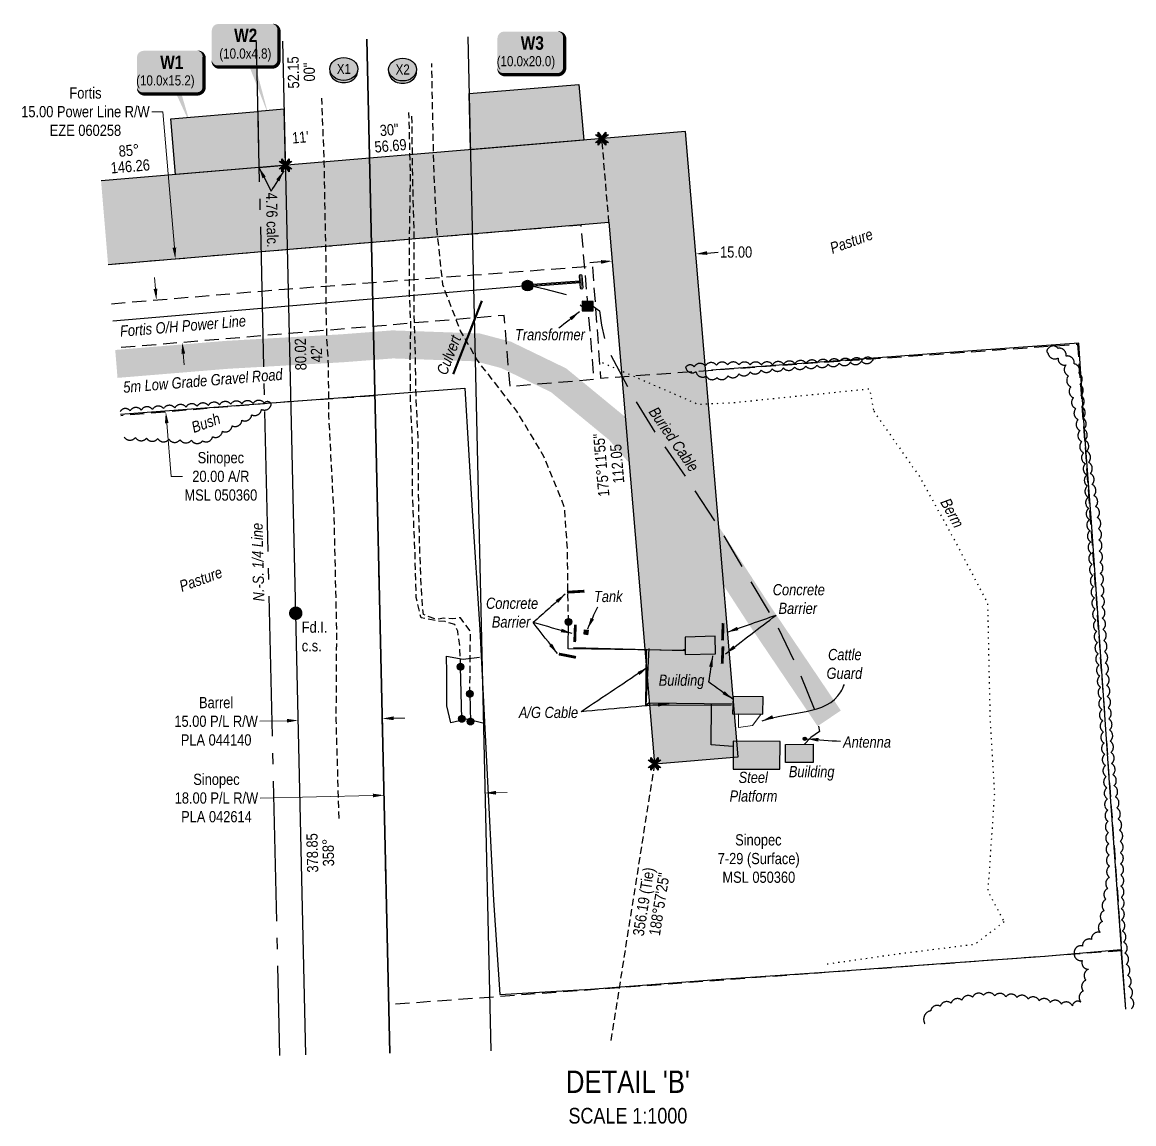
# Model space of a CAD drawing. Extents: x 613870 to 617840, y 5891672 to 5894562.
# Drawn here: x 616848 to 617840, y 5891762 to 5892745 of the extents above; entities that cross this region are included whole.
import ezdxf
from ezdxf.enums import TextEntityAlignment as Align

# ---------------------------------------------------------------- set-up
doc = ezdxf.new("R2010")
doc.units = 0
doc.header["$LTSCALE"] = 5
doc.header["$PDSIZE"] = 0.5
for name, pattern in [('0', [1, 1, 0]), ('DASHED2', [9.525, 6.35, -3.175]), ('foc-ACCESSROAD', [3.75, 2.5, -1.25]), ('foc-FLOWLINE', [3.75, 2.5, -1.25]), ('foc-QUARTERLINE', [33, 25, -3, 2, -3]), ('foc-TIELINE', [1.875, 1.25, -0.625]), ('foc-TOPO', [1, 0.2, -0.8]), ('foc-TRAV', [1.875, 1.25, -0.625]), ('POWERLINE5', [7.8, 2.4, -0.6, 0.6, -0.6, 0.6, -0.6, 2.4]), ('UG_PIPE', [1.875, 1.25, -0.625])]:
    doc.linetypes.add(name, pattern=pattern)
doc.layers.get('Defpoints').update_dxf_attribs({"color": 9})
for name, color, linetype in [('AS-CABLE', 224, 'foc-CABLE'), ('AS-FENCE', 48, 'foc-FENCE'), ('AS-PIPE-UG', 44, 'UG_PIPE'), ('AS-POWER', 104, 'foc-POWER'), ('AS-POWER-ATCO-BURIED', 72, 'DASHED2'), ('AS-POWER-EXISTING', 72, 'POWERLINE5'), ('AS-ROADS', 254, 'Continuous'), ('AS-SYMBOL', 7, 'Continuous'), ('DETAIL-T', 7, 'Continuous'), ('F-EZE', 190, 'foc-FLOWLINE'), ('F-RW', 190, 'Continuous'), ('F-WS', 190, 'foc-ACCESSROAD'), ('L-BD', 7, 'Continuous'), ('L-BD1', 253, 'Continuous'), ('L-MON', 1, 'Continuous'), ('L-MON-T', 1, 'Continuous'), ('L-QSEC', 8, 'foc-QUARTERLINE'), ('L-TIE', 7, 'foc-TIELINE'), ('P-CROSSINGS', 250, 'Continuous'), ('P-PROPOSED', 10, 'Continuous'), ('P-PROPOSED-H', 21, 'Continuous'), ('P-TEMP-BLOCKS', 250, 'Continuous'), ('P-TEMP-H', 41, 'Continuous'), ('P-TEMP_WORKSPACE', 46, 'Continuous'), ('P-TRAV', 4, 'foc-TRAV'), ('P-TXT', 4, 'Continuous'), ('T-BUSH', 110, '0'), ('T-BUSH-T', 110, 'Continuous'), ('T-LOW-AREA', 48, 'foc-TOPO')]:
    doc.layers.add(name, color=color, linetype=linetype)
for name, color, linetype, lineweight in [('AS-GENERAL', 48, 'Continuous', 18), ('F-AR-T', 190, 'Continuous', 9), ('F-EZE-T', 190, 'Continuous', 9), ('F-RW-T', 190, 'Continuous', 9), ('F-WS-T', 190, 'Continuous', 9), ('T-TEXT', 48, 'Continuous', 18)]:
    doc.layers.add(name, color=color, linetype=linetype, lineweight=lineweight)
for name, color, linetype, true_color in [('AS-PIPE-AG', 7, 'Continuous', 0x7d00fa), ('AS-STRUCTURE-H', 7, 'Continuous', 0xa8a8a8), ('AS-STRUCTURE-T', 7, 'Continuous', 0x454545)]:
    doc.layers.add(name, color=color, linetype=linetype, true_color=true_color)
doc.layers.add('AS-STRUCTURE', color=7, linetype='Continuous', lineweight=30, true_color=0x595959)
doc.styles.add('100L', font='ARIALN.TTF', dxfattribs={"height": 11})
doc.styles.add('80', font='ARIALN.TTF', dxfattribs={"height": 10})
doc.styles.add('80CG', font='ARIALN.TTF', dxfattribs={"height": 10})
doc.styles.add('80L', font='ARIALN.TTF', dxfattribs={"height": 10})
doc.styles.add('BOLD', font='ARIALNB.TTF')
doc.styles.add('Crossing', font='ARIALN.TTF', dxfattribs={"height": 10})
doc.styles.add('foc-LtypeFont', font='ARIALN.TTF', dxfattribs={"height": 7.35})
doc.linetypes.add('foc-CABLE', pattern='A,2,-1,["C",foc-LtypeFont,S=0.2,R=0,X=-0.625,Y=-0.75],-1.24,8', length=12.24)
doc.linetypes.add('foc-FENCE', pattern='A,10,-1,["X",foc-LtypeFont,S=0.2,R=0,X=-0.625,Y=-0.75],-1.24', length=12.24)
doc.linetypes.add('foc-POWER', pattern='A,6,-1,["P",foc-LtypeFont,S=0.2,R=0,X=-0.625,Y=-0.75],-1.24,4', length=12.24)
doc.dimstyles.new('Compass 5 000', dxfattribs={"dimscale": 5, "dimtxt": 9, "dimasz": 2, "dimexe": 0.2, "dimexo": 0.0625, "dimgap": 0.5, "dimtad": 0, "dimtih": 1, "dimtoh": 1, "dimzin": 0, "dimdsep": 46, "dimtxsty": '80CG', "dimcen": 0.1, "dimse1": 1, "dimse2": 1, "dimclrd": 256, "dimclrt": 256, "dimaunit": 1, "dimadec": 4, "dimazin": 0, "dimtfac": 0.06, "dimtofl": 0, "dimtmove": 0, "dimatfit": 1, "dimfxl": 0.2, "dimtolj": 1, "dimtzin": 0, "dimlwd": -1, "dimarcsym": 0})

# ---------------------------------------------------------------- blocks, each defined once
blk = doc.blocks.new('POWERPOLE')
h = blk.add_hatch(color=255)
edge = h.paths.add_edge_path()
edge.add_arc((0, 0), 0.96, 0, 360)
at = {"linetype": 'Continuous'}
for p, q in [((0.68, -0.68), (-0.68, 0.68)), ((-0.68, -0.68), (0.68, 0.68))]:
    blk.add_line(p, q, dxfattribs=at)
blk.add_circle((0, 0), 0.96, dxfattribs=at)
blk = doc.blocks.new('*U498')
h = blk.add_hatch(color=255)
h.dxf.hatch_style = 1
edge = h.paths.add_edge_path()
edge.add_arc((-9.57, -0.69), 0.2, 94.1124, 274.1124, ccw=False)
edge.add_line((-9.59, -0.49), (-0.21, 0.19))
edge.add_line((-0.21, 0.19), (-0.19, -0.21))
edge.add_line((-0.19, -0.21), (-9.56, -0.89))
h = blk.add_hatch(color=255)
h.dxf.hatch_style = 1
edge = h.paths.add_edge_path()
edge.add_arc((0.08, -1.1), 0.2, -175.8876, 4.1124, ccw=False)
edge.add_line((-0.12, -1.11), (-0.21, 0.19))
edge.add_line((-0.21, 0.19), (-0.28, 1.08))
edge.add_arc((-0.08, 1.1), 0.2, 4.1124, 184.1124, ccw=False)
edge.add_line((0.12, 1.11), (0.28, -1.08))
at = {"color": 255, "flags": 128}
blk.add_lwpolyline([(-9.56, -0.89, -1), (-9.59, -0.49), (-0.21, 0.19), (-0.19, -0.21)], format="xyb", close=True, dxfattribs=at)
at = {"color": 72, "const_width": 0.1, "flags": 128}
for points in [[(-9.57, -0.69), (0, 0)], [(0.08, -1.1), (-0.08, 1.1)]]:
    blk.add_lwpolyline(points, dxfattribs=at)
at = {"color": 255}
blk.add_lwpolyline([(0.28, -1.08, -1), (-0.12, -1.11), (-0.21, 0.19), (-0.28, 1.08, -1), (0.12, 1.11)], format="xyb", close=True, dxfattribs=at)
blk = doc.blocks.new('RISER')
h = blk.add_hatch(color=255)
h.dxf.hatch_style = 1
edge = h.paths.add_edge_path()
edge.add_arc((0, 0), 0.7, 0, 360)
blk.add_hatch(color=13).paths.add_polyline_path([(0.58, -0.15), (-0.58, -0.15, 0.774597)])
at = {"color": 13}
blk.add_line((-0.58, -0.15), (0.58, -0.15), dxfattribs=at)
blk.add_circle((0, 0), 0.6, dxfattribs=at)
blk = doc.blocks.new('fdia')
at = {"color": 255, "const_width": 1}
blk.add_lwpolyline([(-0.5, 0, 1), (0.5, 0, 1)], format="xyb", close=True, dxfattribs=at)
blk = doc.blocks.new('Fdiaa')
blk.add_blockref('fdia', (0, 0))
blk = doc.blocks.new('fdib')
at = {"color": 1, "const_width": 1.6}
blk.add_lwpolyline([(-0.4, 0, 1), (0.4, 0, 1)], format="xyb", close=True, dxfattribs=at)
at = {"color": 1}
blk.add_circle((0, 0), 0.8, dxfattribs=at)
blk = doc.blocks.new('Fdibb')
blk.add_blockref('fdib', (0, 0))
blk = doc.blocks.new('fdicc')
for name in ['Fdibb', 'Fdiaa']:
    blk.add_blockref(name, (0, 0))
blk = doc.blocks.new('FDI')
blk.add_blockref('fdicc', (0, 0))
blk = doc.blocks.new('TEMP')
h = blk.add_hatch(color=255)
h.dxf.hatch_style = 1
h.paths.add_polyline_path([(0, 0.25), (-0.67, 1.15), (-0.67, 0.67), (-1.15, 0.67), (-0.25, 0), (-1.15, -0.67), (-0.67, -0.67), (-0.67, -1.15), (0, -0.25), (0.67, -1.15), (0.67, -0.67), (1.15, -0.67), (0.25, 0), (1.15, 0.67), (0.67, 0.67), (0.67, 1.15)])
h.paths.add_polyline_path([(0.57, 0.85), (0.57, 0.57), (0.85, 0.57), (0.08, 0), (0.85, -0.57), (0.57, -0.57), (0.57, -0.85), (0, -0.08), (-0.57, -0.85), (-0.57, -0.57), (-0.85, -0.57), (-0.08, 0), (-0.85, 0.57), (-0.57, 0.57), (-0.57, 0.85), (0, 0.08)], flags=16)
h = blk.add_hatch(color=1)
h.dxf.hatch_style = 1
h.paths.add_polyline_path([(0, 0.08), (-0.57, 0.85), (-0.57, 0.57), (-0.85, 0.57), (-0.08, 0), (-0.85, -0.57), (-0.57, -0.57), (-0.57, -0.85), (0, -0.08), (0.57, -0.85), (0.57, -0.57), (0.85, -0.57), (0.08, 0), (0.85, 0.57), (0.57, 0.57), (0.57, 0.85)])
at = {"color": 1}
for p, q in [((-0.08, 0), (0.08, 0)), ((0, 0.08), (0, -0.08))]:
    blk.add_line(p, q, dxfattribs=at)
at = {"color": 255, "flags": 128}
blk.add_lwpolyline([(-0.25, 0), (-1.15, 0.67), (-0.67, 0.67), (-0.67, 1.15), (0, 0.25), (0.67, 1.15), (0.67, 0.67), (1.15, 0.67), (0.25, 0), (1.15, -0.67), (0.67, -0.67), (0.67, -1.15), (0, -0.25), (-0.67, -1.15), (-0.67, -0.67), (-1.15, -0.67)], close=True, dxfattribs=at)
at = {"color": 1, "flags": 128}
blk.add_lwpolyline([(-0.08, 0), (-0.85, 0.57), (-0.57, 0.57), (-0.57, 0.85), (0, 0.08), (0.57, 0.85), (0.57, 0.57), (0.85, 0.57), (0.08, 0), (0.85, -0.57), (0.57, -0.57), (0.57, -0.85), (0, -0.08), (-0.57, -0.85), (-0.57, -0.57), (-0.85, -0.57)], close=True, dxfattribs=at)
blk = doc.blocks.new('*D494')
at = {"layer": 'Defpoints', "color": 0, "transparency": 16777216}
for p in [(617373.58, 5892543.3), (617448.28, 5892549.57), (617449.26, 5892537.99)]:
    blk.add_point(p, dxfattribs=at)
at = {"layer": 'P-TXT', "transparency": 16777216}
for p, q in [((617364.58, 5892530.88), (617354.62, 5892530.04)), ((617459.22, 5892538.83), (617469.19, 5892539.66))]:
    blk.add_line(p, q, dxfattribs=at)
for points in [[(617459.08, 5892540.49), (617459.36, 5892537.17), (617449.26, 5892537.99)], [(617364.44, 5892532.54), (617364.72, 5892529.22), (617374.55, 5892531.72)]]:
    blk.add_solid(points, dxfattribs=at)
at = {"layer": 'P-TXT', "transparency": 16777216, "insert": (617485.12, 5892539.66), "char_height": 10, "attachment_point": 5, "style": '80CG'}
blk.add_mtext('\\A1;15.00', dxfattribs=at)
blk = doc.blocks.new('*D495')
at = {"layer": 'Defpoints', "color": 0, "transparency": 16777216}
for p in [(616967.8, 5892496.97), (617006.45, 5892500.22), (617014.87, 5892400.16)]:
    blk.add_point(p, dxfattribs=at)
at = {"layer": 'F-AR-T', "transparency": 16777216}
for p, q in [((616966.96, 5892506.93), (616966.12, 5892516.9)), ((616977.05, 5892386.95), (616981.05, 5892339.44)), ((616981.05, 5892339.44), (616991.05, 5892339.44))]:
    blk.add_line(p, q, dxfattribs=at)
for points in [[(616968.62, 5892507.07), (616965.3, 5892506.79), (616967.8, 5892496.97)], [(616978.71, 5892387.09), (616975.39, 5892386.81), (616976.21, 5892396.91)]]:
    blk.add_solid(points, dxfattribs=at)
at = {"layer": 'F-AR-T', "transparency": 16777216, "insert": (617025.32, 5892339.44), "char_height": 10, "attachment_point": 5, "style": '80CG'}
blk.add_mtext('\\A1;Sinopec\\P20.00 A/R\\PMSL 050360', dxfattribs=at)
blk = doc.blocks.new('*D496')
at = {"layer": 'Defpoints', "color": 0, "transparency": 16777216}
for p in [(616935.73, 5892529.57), (616942.01, 5892454.86), (616990.96, 5892458.98)]:
    blk.add_point(p, dxfattribs=at)
at = {"layer": 'F-EZE-T', "transparency": 16777216}
for p, q in [((616973.63, 5892664.98), (616963.63, 5892664.98)), ((616983.84, 5892543.65), (616973.63, 5892664.98)), ((616991.8, 5892449.01), (616992.64, 5892439.05))]:
    blk.add_line(p, q, dxfattribs=at)
for points in [[(616985.5, 5892543.79), (616982.18, 5892543.51), (616984.68, 5892533.69)], [(616993.46, 5892449.15), (616990.14, 5892448.87), (616990.96, 5892458.98)]]:
    blk.add_solid(points, dxfattribs=at)
at = {"layer": 'F-EZE-T', "transparency": 16777216, "insert": (616904.49, 5892664.98), "char_height": 10, "attachment_point": 5, "style": '80CG'}
blk.add_mtext('\\A1;Fortis\\P15.00 Power Line R/W\\PEZE 060258', dxfattribs=at)
blk = doc.blocks.new('*U540')
at = {"true_color": 0xff8aff}
h = blk.add_hatch(color=211, dxfattribs=at)
edge = h.paths.add_edge_path()
edge.add_line((-24, -20), (24, -20))
edge.add_arc((24, -14), 6, 270, 360)
edge.add_line((30, -14), (30, 12.5))
edge.add_arc((24, 12.5), 6, 0, 90)
edge.add_line((24, 18.5), (-24, 18.5))
edge.add_arc((-24, 12.5), 6, 90, 180)
edge.add_line((-30, 12.5), (-30, -14))
edge.add_arc((-24, -14), 6, 180, 270)
at = {"color": 250, "flags": 128}
blk.add_lwpolyline([(-24, -20, 3, 3, 0), (24, -20, 3, 3, 0.414214), (30, -14, 3, 3, 0), (30, 12.5, 3, 0, 0.414214), (24, 18.5, 0, 0, 0), (-24, 18.5, 0, 0, 0.414214), (-30, 12.5, 0, 0, 0), (-30, -14, 0, 3, 0.414214)], format="xyseb", close=True, dxfattribs=at)
at = {"flags": 128}
blk.add_lwpolyline([(17.88, -47.72, 0, 7.5, 0), (0, 0, 0, 0, 0)], format="xyseb", dxfattribs=at)
at = {"color": 250}
for tag, p, height, style in [('TEMP_AREA_W1_001', (-9.21, 2.24), 12, 'BOLD'), ('ENTER_TEXT_001', (-30.66, -12.47), 9, '80')]:
    blk.add_attdef(tag, p, '', height=height, dxfattribs=dict(at, style=style))
blk = doc.blocks.new('*U497')
at = {"true_color": 0xff8aff}
h = blk.add_hatch(color=211, dxfattribs=at)
edge = h.paths.add_edge_path()
edge.add_line((-24, -20), (24, -20))
edge.add_arc((24, -14), 6, 270, 360)
edge.add_line((30, -14), (30, 12.5))
edge.add_arc((24, 12.5), 6, 0, 90)
edge.add_line((24, 18.5), (-24, 18.5))
edge.add_arc((-24, 12.5), 6, 90, 180)
edge.add_line((-30, 12.5), (-30, -14))
edge.add_arc((-24, -14), 6, 180, 270)
at = {"color": 250, "flags": 128}
blk.add_lwpolyline([(-24, -20, 3, 3, 0), (24, -20, 3, 3, 0.414214), (30, -14, 3, 3, 0), (30, 12.5, 3, 0, 0.414214), (24, 18.5, 0, 0, 0), (-24, 18.5, 0, 0, 0.414214), (-30, 12.5, 0, 0, 0), (-30, -14, 0, 3, 0.414214)], format="xyseb", close=True, dxfattribs=at)
at = {"flags": 128}
blk.add_lwpolyline([(-26.27, -17.47, 0, 7.5, 0), (0, 0, 0, 0, 0)], format="xyseb", dxfattribs=at)
at = {"color": 250}
for tag, p, height, style in [('TEMP_AREA_W1_001', (-9.21, 2.24), 12, 'BOLD'), ('ENTER_TEXT_001', (-30.66, -12.47), 9, '80')]:
    blk.add_attdef(tag, p, '', height=height, dxfattribs=dict(at, style=style))
blk = doc.blocks.new('*D499')
at = {"layer": 'Defpoints', "color": 0, "transparency": 16777216}
for p in [(617094.27, 5892121.61), (617094.81, 5892097.49), (617169.96, 5892099.19)]:
    blk.add_point(p, dxfattribs=at)
at = {"layer": 'F-RW-T', "transparency": 16777216}
for p, q in [((617179.41, 5892123.54), (617189.41, 5892123.77)), ((617084.27, 5892121.39), (617060.17, 5892120.84))]:
    blk.add_line(p, q, dxfattribs=at)
for points in [[(617179.38, 5892125.21), (617179.45, 5892121.88), (617169.42, 5892123.32)], [(617084.23, 5892123.05), (617084.31, 5892119.72), (617094.27, 5892121.61)]]:
    blk.add_solid(points, dxfattribs=at)
at = {"layer": 'F-RW-T', "transparency": 16777216, "insert": (617021.08, 5892120.84), "char_height": 10, "attachment_point": 5, "style": '80CG'}
blk.add_mtext('\\A1;Barrel\\P15.00 P/L R/W\\PPLA 044140', dxfattribs=at)
blk = doc.blocks.new('*D500')
at = {"layer": 'Defpoints', "color": 0, "transparency": 16777216}
for p in [(617260.91, 5892056.87), (617172.27, 5891997), (617262.21, 5891999.03)]:
    blk.add_point(p, dxfattribs=at)
at = {"layer": 'F-RW-T', "transparency": 16777216}
for p, q in [((617160.97, 5892054.61), (617060.47, 5892052.34)), ((617270.91, 5892057.1), (617280.9, 5892057.32))]:
    blk.add_line(p, q, dxfattribs=at)
for points in [[(617160.93, 5892056.28), (617161.01, 5892052.95), (617170.97, 5892054.84)], [(617270.87, 5892058.76), (617270.94, 5892055.43), (617260.91, 5892056.87)]]:
    blk.add_solid(points, dxfattribs=at)
at = {"layer": 'F-RW-T', "transparency": 16777216, "insert": (617021.38, 5892052.34), "char_height": 10, "attachment_point": 5, "style": '80CG'}
blk.add_mtext('\\A1;Sinopec\\P18.00 P/L R/W\\PPLA 042614', dxfattribs=at)
blk = doc.blocks.new('xing2')
h = blk.add_hatch(color=50)
h.dxf.hatch_style = 1
edge = h.paths.add_edge_path()
edge.add_ellipse((0, 0), major_axis=(-12.5, 0), ratio=0.816297, start_angle=0, end_angle=360)
h = blk.add_hatch(color=250)
h.dxf.hatch_style = 1
edge = h.paths.add_edge_path()
edge.add_ellipse((0, -2.05), major_axis=(-12.5, 0), ratio=0.816297, start_angle=0, end_angle=180)
edge.add_line((12.5, -2.05), (12.5, 0))
edge.add_ellipse((0, 0), major_axis=(-12.5, 0), ratio=0.816297, start_angle=0, end_angle=180, ccw=False)
edge.add_line((-12.5, 0), (-12.5, -2.05))
at = {"color": 250}
blk.add_ellipse((0, 0), major_axis=(-12.5, 0), ratio=0.816297, dxfattribs=at)
blk.add_ellipse((0, -2.05), major_axis=(-12.5, 0), ratio=0.816297, start_param=0, end_param=3.141593, dxfattribs=at)
at = {"color": 250, "style": 'Crossing'}
blk.add_attdef('CROSSING', text='', height=9, dxfattribs=at).set_placement((0.09, 0.02), align=Align.MIDDLE_CENTER)
at = {"color": 250, "style": 'Crossing', "flags": 1}
for tag, p in [('OWNER', (0.09, -12.49)), ('DESCRIPTION', (0.09, -25.77)), ('LOCATION', (0.09, -39.3)), ('DWG_REF', (0.09, -52.84))]:
    blk.add_attdef(tag, text='', height=9, dxfattribs=at).set_placement(p, align=Align.MIDDLE_CENTER)
blk = doc.blocks.new('*U541')
at = {"true_color": 0xff8aff}
h = blk.add_hatch(color=211, dxfattribs=at)
edge = h.paths.add_edge_path()
edge.add_line((-24, -20), (24, -20))
edge.add_arc((24, -14), 6, 270, 360)
edge.add_line((30, -14), (30, 12.5))
edge.add_arc((24, 12.5), 6, 0, 90)
edge.add_line((24, 18.5), (-24, 18.5))
edge.add_arc((-24, 12.5), 6, 90, 180)
edge.add_line((-30, 12.5), (-30, -14))
edge.add_arc((-24, -14), 6, 180, 270)
at = {"color": 250, "flags": 128}
blk.add_lwpolyline([(-24, -20, 3, 3, 0), (24, -20, 3, 3, 0.414214), (30, -14, 3, 3, 0), (30, 12.5, 3, 0, 0.414214), (24, 18.5, 0, 0, 0), (-24, 18.5, 0, 0, 0.414214), (-30, 12.5, 0, 0, 0), (-30, -14, 0, 3, 0.414214)], format="xyseb", close=True, dxfattribs=at)
at = {"flags": 128}
blk.add_lwpolyline([(20.67, -63.09, 0, 7.5, 0), (0, 0, 0, 0, 0)], format="xyseb", dxfattribs=at)
at = {"color": 250}
for tag, p, height, style in [('TEMP_AREA_W1_001', (-9.21, 2.24), 12, 'BOLD'), ('ENTER_TEXT_001', (-30.66, -12.47), 9, '80')]:
    blk.add_attdef(tag, p, '', height=height, dxfattribs=dict(at, style=style))

msp = doc.modelspace()

# ---------------------------------------------------------------- hatches: boundary and pattern name
at = {"layer": 'AS-STRUCTURE-H'}
h = msp.add_hatch(color=256, dxfattribs=at)
h.dxf.hatch_style = 1
h.paths.add_polyline_path([(617347.824, 5892495.758), (617347.874, 5892487.123), (617357.669, 5892487.213), (617357.419, 5892495.708)])
h = msp.add_hatch(color=256, dxfattribs=at)
h.dxf.hatch_style = 1
h.paths.add_polyline_path([(617349.699, 5892202.638), (617353.159, 5892202.318), (617352.424, 5892198.068), (617349.489, 5892198.773)])
h = msp.add_hatch(color=256, dxfattribs=at)
h.dxf.hatch_style = 1
h.paths.add_polyline_path([(617466.339, 5892196.803), (617439.519, 5892195.878), (617439.694, 5892180.538), (617466.574, 5892181.118)])
h = msp.add_hatch(color=256, dxfattribs=at)
h.dxf.hatch_style = 1
h.paths.add_polyline_path([(617482.019, 5892127.653), (617509.019, 5892127.283), (617509.344, 5892142.628), (617482.434, 5892143.113)])
h = msp.add_hatch(color=256, dxfattribs=at)
h.dxf.hatch_style = 1
edge = h.paths.add_edge_path()
edge.add_arc((617546.374, 5892105.343), 1.499, 0, 360)
h = msp.add_hatch(color=256, dxfattribs=at)
h.dxf.hatch_style = 1
h.paths.add_polyline_path([(617482.449, 5892078.273), (617524.184, 5892078.263), (617524.404, 5892102.928), (617482.574, 5892102.988)])
h = msp.add_hatch(color=256, dxfattribs=at)
h.dxf.hatch_style = 1
h.paths.add_polyline_path([(617553.989, 5892100.343), (617553.754, 5892084.143), (617529.169, 5892084.133), (617529.234, 5892100.263)])
at = {"layer": 'P-PROPOSED-H'}
h = msp.add_hatch(color=256, dxfattribs=at)
h.dxf.hatch_style = 1
h.paths.add_polyline_path([(616918.419, 5892603.348), (616924.663, 5892528.637), (617371.649, 5892566.236), (617412.244, 5892082.893), (617486.952, 5892089.168), (617440.082, 5892647.228)])
at = {"layer": 'P-TEMP-H'}
h = msp.add_hatch(color=256, dxfattribs=at)
h.dxf.hatch_style = 1
h.paths.add_polyline_path([(617246.812, 5892681.128), (617344.893, 5892689.379), (617349.082, 5892639.574), (617247.943, 5892631.066)])
h = msp.add_hatch(color=256, dxfattribs=at)
h.dxf.hatch_style = 1
h.paths.add_polyline_path([(617059.336, 5892615.201), (616984.936, 5892608.943), (616980.746, 5892658.748), (617058.174, 5892665.261)])
h = msp.add_hatch(color=256, dxfattribs=at)
h.dxf.hatch_style = 1
h.paths.add_polyline_path([(617058.174, 5892665.261), (617059.336, 5892615.201), (617083.019, 5892617.193), (617081.883, 5892667.255)])

# ---------------------------------------------------------------- linework, layer by layer
at = {"layer": 'AS-CABLE', "flags": 128}
for points in [[(617339.909, 5892186.618), (617439.199, 5892184.163), (617438.889, 5892185.118)], [(617407.299, 5892185.863), (617404.564, 5892135.258), (617407.309, 5892137.243), (617481.184, 5892136.368)], [(617482.214, 5892098.493), (617462.974, 5892099.828), (617463.024, 5892135.748)]]:
    msp.add_lwpolyline(points, dxfattribs=at)
at = {"layer": 'AS-FENCE', "flags": 128}
for points in [[(617832.824, 5891863.897), (617828.439, 5891926.093), (617818.674, 5892061.798), (617808.084, 5892213.248), (617802.189, 5892298.588), (617796.414, 5892376.053), (617790.874, 5892458.333), (617679.519, 5892450.438), (617584.014, 5892443.313), (617463.079, 5892434.303)], [(616935.837, 5892394.922), (617138.119, 5892410.183), (617243.104, 5892418.158), (617249.559, 5892308.618), (617256.324, 5892202.668), (617262.509, 5892084.918), (617268.494, 5891961.253), (617274.344, 5891876.863), (617355.174, 5891881.728), (617467.369, 5891890.508), (617568.189, 5891897.343), (617663.799, 5891904.358), (617760.479, 5891911.293), (617828.569, 5891917.128), (617832.517, 5891863.877)], [(617259.039, 5892119.328), (617244.729, 5892122.903), (617230.424, 5892119.628), (617226.904, 5892134.613), (617226.934, 5892164.223), (617226.744, 5892179.013), (617241.669, 5892176.303), (617256.184, 5892177.963)]]:
    msp.add_lwpolyline(points, dxfattribs=at)
at = {"layer": 'AS-GENERAL', "flags": 128}
for points, const_width in [([(617258.234, 5892496.208), (617232.679, 5892430.733)], 1.999), ([(617349.794, 5892237.013), (617334.124, 5892236.083)], 2.499), ([(617341.659, 5892207.143), (617341.094, 5892191.528)], 2.499), ([(617473.514, 5892208.453), (617472.999, 5892193.023)], 2.499), ([(617473.384, 5892187.818), (617472.704, 5892172.358)], 2.499), ([(617326.929, 5892180.918), (617342.194, 5892177.933)], 2.499)]:
    msp.add_lwpolyline(points, dxfattribs=dict(at, const_width=const_width))
msp.add_lwpolyline([(617507.264, 5892126.828), (617499.594, 5892117.173), (617487.184, 5892115.398), (617487.364, 5892127.573)], close=True, dxfattribs=at)
at = {"layer": 'AS-PIPE-AG', "flags": 128}
for points in [[(617439.199, 5892184.163), (617335.179, 5892185.503), (617335.524, 5892209.448)], [(617480.739, 5892134.963), (617404.564, 5892135.258), (617405.039, 5892184.123)], [(617240.344, 5892122.993), (617239.214, 5892169.518)], [(617247.529, 5892145.398), (617248.009, 5892120.498)]]:
    msp.add_lwpolyline(points, dxfattribs=at)
at = {"layer": 'AS-PIPE-UG', "flags": 128}
for points in [[(617335.529, 5892209.388), (617335.074, 5892233.208), (617334.689, 5892273.663), (617331.979, 5892311.913), (617313.639, 5892357.253), (617289.329, 5892397.723), (617254.019, 5892443.468), (617239.129, 5892469.523), (617223.409, 5892510.348), (617217.864, 5892563.413), (617215.309, 5892618.208), (617213.514, 5892708.013)], [(617130.834, 5892034.158), (617128.289, 5892121.443), (617128.734, 5892201.903), (617126.534, 5892302.103), (617121.789, 5892393.213), (617121.389, 5892438.753), (617120.004, 5892462.493), (617119.429, 5892486.068), (617119.419, 5892526.293), (617118.464, 5892570.198), (617117.624, 5892619.233), (617115.454, 5892676.948)], [(617239.379, 5892169.653), (617238.584, 5892187.193), (617236.734, 5892201.263), (617234.014, 5892207.278), (617225.439, 5892209.853), (617217.874, 5892210.408), (617203.939, 5892213.338), (617199.609, 5892231.478), (617198.644, 5892271.063), (617196.224, 5892326.553), (617196.269, 5892369.713), (617194.549, 5892408.588), (617194.334, 5892445.418), (617194.839, 5892475.338), (617193.799, 5892499.478), (617193.664, 5892552.143), (617194.599, 5892605.728), (617193.169, 5892664.393)], [(617247.509, 5892145.383), (617247.814, 5892178.433), (617248.059, 5892201.003), (617239.099, 5892213.198), (617231.809, 5892212.368), (617224.329, 5892212.833), (617217.709, 5892211.803), (617206.004, 5892216.063), (617204.659, 5892232.203), (617202.834, 5892272.133), (617201.639, 5892326.643), (617201.519, 5892369.943), (617199.529, 5892409.083), (617199.019, 5892445.588), (617198.009, 5892475.958), (617197.709, 5892498.973), (617197.924, 5892551.973), (617196.539, 5892605.958), (617195.779, 5892663.998)]]:
    msp.add_lwpolyline(points, dxfattribs=at)
at = {"layer": 'AS-POWER', "flags": 128}
msp.add_lwpolyline([(616928.858, 5892478.436), (617299.004, 5892509.743)], dxfattribs=at)
at = {"layer": 'AS-POWER-ATCO-BURIED', "flags": 128}
for points in [[(617302.539, 5892509.418), (617314.209, 5892506.838), (617335.674, 5892501.338), (617347.834, 5892491.028)], [(617357.759, 5892490.993), (617363.099, 5892487.298), (617365.004, 5892474.358), (617368.969, 5892456.063), (617390.434, 5892415.143), (617415.904, 5892373.748), (617443.504, 5892333.913), (617467.069, 5892298.088), (617497.744, 5892246.303), (617521.734, 5892206.028), (617542.209, 5892163.013), (617557.139, 5892126.428), (617559.599, 5892111.743), (617551.894, 5892106.353), (617545.849, 5892100.283)]]:
    msp.add_lwpolyline(points, dxfattribs=at)
at = {"layer": 'AS-ROADS', "const_width": 24.99, "flags": 128}
msp.add_lwpolyline([(616932.082, 5892439.852), (617030.964, 5892447.983), (617133.804, 5892453.828), (617178.634, 5892457.283), (617254.494, 5892454.618), (617279.899, 5892447.908), (617326.714, 5892425.258), (617380.179, 5892381.298), (617451.524, 5892299.728), (617506.024, 5892215.633), (617568.219, 5892123.488)], dxfattribs=at)
at = {"layer": 'AS-STRUCTURE', "flags": 128}
for points in [[(617347.824, 5892495.758), (617347.874, 5892487.123), (617357.669, 5892487.213), (617357.419, 5892495.708)], [(617349.699, 5892202.638), (617353.159, 5892202.318), (617352.424, 5892198.068), (617349.489, 5892198.773)], [(617466.339, 5892196.803), (617439.519, 5892195.878), (617439.694, 5892180.538), (617466.574, 5892181.118)], [(617482.019, 5892127.653), (617509.019, 5892127.283), (617509.344, 5892142.628), (617482.434, 5892143.113)], [(617482.449, 5892078.273), (617524.184, 5892078.263), (617524.404, 5892102.928), (617482.574, 5892102.988)], [(617553.989, 5892100.343), (617553.754, 5892084.143), (617529.169, 5892084.133), (617529.234, 5892100.263)]]:
    msp.add_lwpolyline(points, close=True, dxfattribs=at)
at = {"layer": 'AS-STRUCTURE'}
msp.add_circle((617546.374, 5892105.343), 1.499, dxfattribs=at)
at = {"layer": 'F-EZE', "flags": 128}
msp.add_lwpolyline([(616924.663, 5892528.637), (617346.541, 5892564.124), (617358.167, 5892425.915), (617283.46, 5892419.631), (617278.118, 5892483.133), (616930.906, 5892453.926)], dxfattribs=at)
at = {"layer": 'F-RW', "flags": 128}
for points in [[(617176.161, 5891824.724), (617155.729, 5892729.615)], [(617245.671, 5892731.703), (617266.104, 5891826.754)]]:
    msp.add_lwpolyline(points, dxfattribs=at)
at = {"layer": 'F-RW'}
for points in [[(617155.729, 5892729.615), (617176.161, 5891824.724)], [(617101.042, 5891823.027), (617080.51, 5892727.868)]]:
    msp.add_lwpolyline(points, dxfattribs=at)
at = {"layer": 'F-WS', "flags": 128}
msp.add_lwpolyline([(616927.592, 5892493.586), (617061.898, 5892504.886), (617082.199, 5892506.596), (617086.667, 5892506.93), (617161.579, 5892512.562), (617250.598, 5892519.253), (617356.851, 5892527.239), (617364.24, 5892427.209), (617789.734, 5892457.493), (617829.214, 5891916.093), (617175.187, 5891867.867), (617162.918, 5892411.26), (617089.509, 5892406.398), (617064.236, 5892404.289), (616935.95, 5892393.568)], dxfattribs=at)
at = {"layer": 'L-QSEC', "flags": 128}
msp.add_lwpolyline([(617056.733, 5892727.315), (617077.748, 5891822.501)], dxfattribs=at)
at = {"layer": 'L-TIE', "flags": 128}
msp.add_lwpolyline([(617412.244, 5892082.893), (617372.974, 5891833.759)], dxfattribs=at)
at = {"layer": 'P-PROPOSED', "flags": 128}
msp.add_lwpolyline([(616924.663, 5892528.637), (617371.649, 5892566.236), (617412.244, 5892082.893), (617486.952, 5892089.168), (617440.082, 5892647.228), (616918.419, 5892603.348)], dxfattribs=at)
at = {"layer": 'P-TEMP_WORKSPACE', "flags": 128}
for points in [[(617246.812, 5892681.128), (617344.893, 5892689.379), (617349.082, 5892639.574), (617247.943, 5892631.066)], [(617059.336, 5892615.201), (616984.936, 5892608.943), (616980.746, 5892658.748), (617058.174, 5892665.261)], [(617058.174, 5892665.261), (617059.336, 5892615.201), (617083.019, 5892617.193), (617081.883, 5892667.255)]]:
    msp.add_lwpolyline(points, close=True, dxfattribs=at)
at = {"layer": 'P-TRAV', "flags": 128}
msp.add_lwpolyline([(617371.649, 5892566.236), (617365.374, 5892640.944)], dxfattribs=at)
at = {"layer": 'T-BUSH', "flags": 128}
for points in [[(617837.823, 5891864.224, 0.5205671), (617836.894, 5891874.174, 0.5205671), (617835.7, 5891884.098, 0.5205671), (617834.506, 5891894.023, 0.5205671), (617833.312, 5891903.947, 0.5205671), (617832.118, 5891913.872, 0.5205671), (617830.924, 5891923.796, 0.5205671), (617829.73, 5891933.721, 0.5205671), (617829.049, 5891943.681, 0.5205671), (617828.872, 5891953.676, 0.5205671), (617828.695, 5891963.67, 0.5205671), (617828.517, 5891973.665, 0.5205671), (617828.34, 5891983.66, 0.5205671), (617828.163, 5891993.654, 0.5205671), (617827.985, 5892003.649, 0.5205671), (617827.808, 5892013.643, 0.5205671), (617827.155, 5892023.605, 0.5205671), (617825.959, 5892033.53, 0.5205671), (617824.764, 5892043.454, 0.5205671), (617823.568, 5892053.378, 0.5205671), (617822.373, 5892063.303, 0.5205671), (617821.177, 5892073.227, 0.5205671), (617820.186, 5892083.17, 0.5205671), (617819.544, 5892093.146, 0.5205671), (617818.903, 5892103.122, 0.5205671), (617818.261, 5892113.097, 0.5205671), (617817.62, 5892123.073, 0.5205671), (617816.978, 5892133.048, 0.5205671), (617816.337, 5892143.024, 0.5205671), (617815.695, 5892152.999, 0.5205671), (617815.054, 5892162.975, 0.5205671), (617814.412, 5892172.95, 0.5205671), (617813.771, 5892182.926, 0.5205671), (617813.129, 5892192.902, 0.5205671), (617812.488, 5892202.877, 0.5205671), (617811.847, 5892212.853, 0.5205671), (617811.376, 5892222.837, 0.5205671), (617810.947, 5892232.824, 0.5205671), (617810.518, 5892242.811, 0.5205671), (617810.089, 5892252.798, 0.5205671), (617809.66, 5892262.785, 0.5205671), (617809.231, 5892272.772, 0.5205671), (617808.802, 5892282.759, 0.5205671), (617808.373, 5892292.746, 0.5205671), (617807.518, 5892302.69, 0.5205671), (617805.925, 5892312.558, 0.5205671), (617804.332, 5892322.426, 0.5205671), (617802.738, 5892332.295, 0.5205671), (617801.145, 5892342.163, 0.5205671), (617799.551, 5892352.031, 0.5205671), (617797.958, 5892361.9, 0.5205671), (617796.364, 5892371.768, 0.5205671), (617795.348, 5892381.708, 0.5205671), (617794.467, 5892391.666, 0.5205671), (617793.587, 5892401.623, 0.5205671), (617792.706, 5892411.58, 0.5205671), (617791.825, 5892421.538, 0.5205671), (617790.944, 5892431.495, 0.5205671), (617786.785, 5892439.885, 0.5205671), (617779.589, 5892446.823, 0.5205671), (617772.392, 5892453.761, 0.5205671), (617763.43, 5892453.383, 0.5205671), (617763.414, 5892449.414, 0.5205671), (617772.402, 5892445.039, 0.5205671), (617779.528, 5892438.967, 0.5205671), (617781.707, 5892429.211, 0.5205671), (617783.885, 5892419.455, 0.5205671), (617786.063, 5892409.699, 0.5205671), (617788.241, 5892399.943, 0.5205671), (617790.375, 5892390.178, 0.5205671), (617791.983, 5892380.312, 0.5205671), (617793.591, 5892370.446, 0.5205671), (617795.199, 5892360.58, 0.5205671), (617796.806, 5892350.714, 0.5205671), (617798.164, 5892340.821, 0.5205671), (617798.726, 5892330.84, 0.5205671), (617799.287, 5892320.86, 0.5205671), (617799.849, 5892310.88, 0.5205671), (617800.411, 5892300.899, 0.5205671), (617800.973, 5892290.919, 0.5205671), (617801.534, 5892280.938, 0.5205671), (617802.096, 5892270.958, 0.5205671), (617802.778, 5892260.985, 0.5205671), (617803.471, 5892251.013, 0.5205671), (617804.164, 5892241.041, 0.5205671), (617804.857, 5892231.069, 0.5205671), (617805.55, 5892221.097, 0.5205671), (617806.243, 5892211.125, 0.5205671), (617806.936, 5892201.153, 0.5205671), (617807.629, 5892191.181, 0.5205671), (617808.322, 5892181.208, 0.5205671), (617809.015, 5892171.236, 0.5205671), (617809.708, 5892161.264, 0.5205671), (617810.401, 5892151.292, 0.5205671), (617811.038, 5892141.316, 0.5205671), (617811.659, 5892131.339, 0.5205671), (617812.28, 5892121.363, 0.5205671), (617812.901, 5892111.386, 0.5205671), (617813.522, 5892101.409, 0.5205671), (617814.143, 5892091.432, 0.5205671), (617814.764, 5892081.455, 0.5205671), (617815.385, 5892071.478, 0.5205671), (617816.006, 5892061.502, 0.5205671), (617816.418, 5892051.515, 0.5205671), (617816.742, 5892041.524, 0.5205671), (617817.066, 5892031.533, 0.5205671), (617817.39, 5892021.542, 0.5205671), (617817.714, 5892011.551, 0.5205671), (617818.038, 5892001.56, 0.5205671), (617818.362, 5891991.569, 0.5205671), (617818.358, 5891981.598, 0.5205671), (617816.75, 5891971.732, 0.5205671), (617815.142, 5891961.866, 0.5205671), (617813.534, 5891952, 0.5205671), (617811.927, 5891942.134, 0.5205671), (617810.085, 5891932.339, 0.5205671), (617802.192, 5891926.242, 0.5205671), (617794.16, 5891920.291, 0.5205671), (617786.875, 5891914.288, 0.5205671), (617794.017, 5891907.294, 0.5205671), (617799.496, 5891899.542, 0.5205671), (617797.256, 5891889.8, 0.5205671), (617795.017, 5891880.058, 0.5205671), (617792.778, 5891870.316, 0.5205671), (617785.223, 5891866.988, 0.5205671), (617775.34, 5891868.491, 0.5205671), (617765.458, 5891869.994, 0.5205671), (617755.575, 5891871.497, 0.5205671), (617745.693, 5891873, 0.5205671), (617735.797, 5891874.378, 0.5205671), (617725.823, 5891875.055, 0.5205671), (617715.85, 5891875.733, 0.5205671), (617705.877, 5891876.411, 0.5205671), (617696.155, 5891874.658, 0.5205671), (617686.53, 5891871.959, 0.5205671), (617676.905, 5891869.259, 0.5205671), (617667.281, 5891866.559, 0.5205671), (617658.83, 5891862.499, 0.5205671), (617653.58, 5891850.747, 0.5205671)], [(616939.068, 5892374.605, 0.5205671), (616949.052, 5892374.119, 0.5205671), (616959.036, 5892373.632, 0.5205671), (616969.021, 5892373.145, 0.5205671), (616979.005, 5892372.658, 0.5205671), (616988.989, 5892372.171, 0.5205671), (616998.974, 5892371.684, 0.5205671), (617008.958, 5892371.198, 0.5205671), (617017.969, 5892374.847, 0.5205671), (617026.69, 5892379.733, 0.5205671), (617035.411, 5892384.619, 0.5205671), (617044.132, 5892389.504, 0.5205671), (617052.853, 5892394.39, 0.5205671), (617061.574, 5892399.276, 0.5205671), (617070.294, 5892404.162, 0.5205671), (617064.055, 5892404.892, 0.5205671), (617054.063, 5892404.581, 0.5205671), (617044.072, 5892404.271, 0.5205671), (617034.081, 5892403.96, 0.5205671), (617024.1, 5892403.45, 0.5205671), (617014.128, 5892402.751, 0.5205671), (617004.156, 5892402.053, 0.5205671), (616994.184, 5892401.354, 0.5205671), (616984.213, 5892400.655, 0.5205671), (616974.241, 5892399.957, 0.5205671), (616964.266, 5892399.309, 0.5205671), (616954.29, 5892398.669, 0.5205671), (616944.315, 5892398.029, 0.5205671), (616935.566, 5892397.467, 0.5205671)]]:
    msp.add_lwpolyline(points, format="xyb", dxfattribs=at)
msp.add_lwpolyline([(617440.076, 5892436.734, 0.5205671), (617449.293, 5892432.865, 0.5205671), (617458.509, 5892428.995, 0.5205671), (617468.018, 5892427.653, 0.5205671), (617477.873, 5892429.324, 0.5205671), (617487.728, 5892430.995, 0.5205671), (617497.584, 5892432.667, 0.5205671), (617507.439, 5892434.338, 0.5205671), (617517.371, 5892435.413, 0.5205671), (617527.331, 5892436.259, 0.5205671), (617537.291, 5892437.105, 0.5205671), (617547.252, 5892437.952, 0.5205671), (617557.212, 5892438.798, 0.5205671), (617567.172, 5892439.644, 0.5205671), (617577.132, 5892440.49, 0.5205671), (617587.086, 5892441.407, 0.5205671), (617597.039, 5892442.338, 0.5205671), (617606.992, 5892443.27, 0.5205671), (617607.463, 5892443.494, 0.5205671), (617597.482, 5892442.939, 0.5205671), (617587.498, 5892442.451, 0.5205671), (617577.513, 5892441.974, 0.5205671), (617567.528, 5892441.498, 0.5205671), (617557.543, 5892441.022, 0.5205671), (617547.558, 5892440.545, 0.5205671), (617537.574, 5892440.069, 0.5205671), (617527.589, 5892439.593, 0.5205671), (617517.604, 5892439.116, 0.5205671), (617507.612, 5892438.95, 0.5205671), (617497.616, 5892438.966, 0.5205671), (617487.62, 5892438.982, 0.5205671), (617477.624, 5892438.998, 0.5205671), (617467.635, 5892438.807, 0.5205671), (617457.667, 5892438.057, 0.5205671), (617447.699, 5892437.308, 0.5205671)], format="xyb", close=True, dxfattribs=at)
at = {"layer": 'T-LOW-AREA', "flags": 128}
for points in [[(617365.989, 5892440.978), (617418.539, 5892418.098), (617451.454, 5892403.728), (617484.294, 5892405.553), (617604.299, 5892417.678), (617607.939, 5892397.588)], [(617607.939, 5892397.588), (617648.844, 5892339.103), (617679.074, 5892284.208), (617709.459, 5892226.248), (617711.679, 5892123.028), (617715.659, 5892056.808), (617709.724, 5891969.208), (617724.254, 5891941.878)], [(617724.254, 5891941.878), (617698.124, 5891921.653), (617629.714, 5891913.083), (617566.479, 5891904.023)]]:
    msp.add_lwpolyline(points, dxfattribs=at)

# ---------------------------------------------------------------- block references
at = {"layer": 'AS-POWER-EXISTING', "color": 3, "xscale": 4.998078749999996, "yscale": 4.998078749999996, "zscale": 4.998078749999996}
msp.add_blockref('POWERPOLE', (617299.004, 5892509.743), dxfattribs=at)
at = {"layer": 'AS-SYMBOL', "color": 3, "xscale": 4.998078749999996, "yscale": 4.998078749999996, "zscale": 4.998078749999996}
for name, p in [('*U498', (617346.849, 5892513.183)), ('RISER', (617335.569, 5892209.538)), ('RISER', (617239.184, 5892169.528)), ('RISER', (617247.479, 5892145.403)), ('RISER', (617240.354, 5892123.048)), ('RISER', (617248.054, 5892120.648))]:
    msp.add_blockref(name, p, dxfattribs=at)
at = {"layer": 'L-MON', "xscale": 4.998078749999996, "yscale": 4.998078749999996, "zscale": 4.998078749999996}
for p in [(617365.374, 5892640.944), (617083.022, 5892617.194), (617412.244, 5892082.893)]:
    msp.add_blockref('TEMP', p, dxfattribs=at)
at = {"layer": 'L-MON', "color": 3, "xscale": 4.998078749999996, "yscale": 4.998078749999996, "zscale": 4.998078749999996}
msp.add_blockref('FDI', (617092.159, 5892217.343), dxfattribs=at)
at = {"layer": 'P-CROSSINGS', "xscale": 0.99961575, "yscale": 0.99961575, "zscale": 0.99961575}
for p, values in [((617135.013, 5892703.183), {'CROSSING': 'X1'}), ((617187.503, 5892702.617), {'CROSSING': 'X2'})]:
    msp.add_blockref('xing2', p, dxfattribs=at).add_auto_attribs(values)
at = {"layer": 'P-TEMP-BLOCKS'}
ref = msp.add_blockref('*U541', (617047.175, 5892724.858), dxfattribs=dict(at, xscale=0.99961575, yscale=0.99961575, zscale=0.99961575))
ref.add_attrib('TEMP_AREA_W1_001', 'W2', (617037.193, 5892727.102), dxfattribs={"layer": '0', "color": 250, "height": 11.9954, "style": 'BOLD'})
ref.add_attrib('ENTER_TEXT_001', '(10.0x4.8)', (617023.975, 5892712.393), dxfattribs={"layer": '0', "color": 250, "height": 8.9965, "style": '80'})
at = {"layer": 'P-TEMP-BLOCKS', "xscale": 0.99961575, "yscale": 0.99961575, "zscale": 0.99961575}
for name, p, values in [('*U497', (617302.127, 5892718.059), {'TEMP_AREA_W1_001': 'W3', 'ENTER_TEXT_001': '(10.0x20.0)'}), ('*U540', (616980.401, 5892700.891), {'TEMP_AREA_W1_001': 'W1', 'ENTER_TEXT_001': '(10.0x15.2)'})]:
    msp.add_blockref(name, p, dxfattribs=at).add_auto_attribs(values)

# ---------------------------------------------------------------- texts
at = {"layer": 'AS-CABLE', "insert": (617291.184, 5892133.796), "char_height": 10.00385, "attachment_point": 1, "style": '100L'}
msp.add_mtext_dynamic_manual_height_columns('\\pi0.060145;{\\fArial Narrow|b0|i1|c0|p34;A/G Cable}', width=52.70532, gutter_width=55.021, heights=[0], dxfattribs=at)
at = {"layer": 'AS-GENERAL', "insert": (617675.622, 5892321.455), "char_height": 10.00385, "attachment_point": 1, "rotation": 298.841035, "style": '100L'}
msp.add_mtext_dynamic_manual_height_columns('\\pi0.29909;{\\fArial Narrow|b0|i1|c0|p34;Berm}', width=27.28649, gutter_width=55.021, heights=[0], dxfattribs=at)
at = {"layer": 'AS-GENERAL', "char_height": 10.00385, "attachment_point": 1, "style": '100L'}
for s, width, insert in [('\\pi0.57754;{\\fArial Narrow|b0|i1|c0|p34;Concrete \\P\\pi5.7262;Barrier}', 46.32934, (617517.219, 5892243.352)), ('\\pi0.57754;{\\fArial Narrow|b0|i1|c0|p34;Concrete \\P\\pi5.7262;Barrier}', 46.32934, (617261.372, 5892231.224)), ('\\pi1.9567;{\\fArial Narrow|b0|i1|c0|p34;Cattle \\P\\pi0.61242;Guard}', 32.5261, (617565.2, 5892185.439))]:
    msp.add_mtext_dynamic_manual_height_columns(s, width=width, gutter_width=55.021, heights=[0], dxfattribs=dict(at, insert=insert))
at = {"layer": 'AS-POWER', "insert": (616934.872, 5892473.958), "char_height": 10.00385, "attachment_point": 1, "rotation": 4.834678, "style": '100L'}
msp.add_mtext_dynamic_manual_height_columns('{\\fArial Narrow|b0|i1|c0|p34;Fortis O/H Power Line}', width=112.54439, gutter_width=55.021, heights=[0], dxfattribs=at)
at = {"layer": 'AS-POWER-ATCO-BURIED', "insert": (617414.663, 5892402.951), "char_height": 10.00385, "attachment_point": 1, "rotation": 304.716464, "style": '100L'}
msp.add_mtext_dynamic_manual_height_columns('\\pi0.31179;{\\fArial Narrow|b0|i1|c0|p34;Buried Cable}', width=66.08532, gutter_width=55.021, heights=[0], dxfattribs=at)
at = {"layer": 'AS-STRUCTURE', "char_height": 10.00385, "attachment_point": 1, "style": '100L'}
for s, width, insert in [('\\pi0.76312;{\\fArial Narrow|b0|i1|c0|p34;Tank}', 26.18784, (617357.509, 5892237.28)), ('\\pi0.30694;{\\fArial Narrow|b0|i1|c0|p34;Building}', 40.86129, (617415.726, 5892162.559)), ('{\\fArial Narrow|b0|i1|c0|p34;Antenna}', 40.86129, (617580.602, 5892107.361)), ('\\pi8.0796;{\\fArial Narrow|b0|i1|c0|p34;Steel \\P\\pi0.013724;Platform}', 41.95354, (617479.277, 5892075.804)), ('\\pi0.30694;{\\fArial Narrow|b0|i1|c0|p34;Building}', 40.86129, (617531.846, 5892080.934))]:
    msp.add_mtext_dynamic_manual_height_columns(s, width=width, gutter_width=55.021, heights=[0], dxfattribs=dict(at, insert=insert))
at = {"layer": 'AS-STRUCTURE-T', "insert": (617287.038, 5892471.024), "char_height": 10.00385, "attachment_point": 1, "style": '100L'}
msp.add_mtext_dynamic_manual_height_columns('\\pi0.77532;{\\fArial Narrow|b0|i1|c0|p34;Transformer}', width=63.52538, gutter_width=55.021, heights=[0], dxfattribs=at)
at = {"layer": 'DETAIL-T', "color": 3, "insert": (617388.546, 5891785.378), "char_height": 19.99231, "width": 109.66671, "attachment_point": 5, "style": '80CG'}
msp.add_mtext("DETAIL 'B'\\P{\\H0.7x;SCALE 1:1000}", dxfattribs=at)
at = {"layer": 'F-WS-T', "insert": (617468.377, 5892020.015), "char_height": 9.99621, "attachment_point": 1, "style": '80L'}
msp.add_mtext_dynamic_manual_height_columns('\\pi15.92;Sinopec\\P\\pi0.3125;7-29 (Surface)\\P\\pi4.5367;MSL 050360', width=72.59633, gutter_width=49.981, heights=[0], dxfattribs=at)
at = {"layer": 'L-BD', "style": '80L'}
for s, height, rotation, p in [('52.15', 9.9962, 91.299878, (617089.957, 5892700.031)), ('00"', 9.9962, 91.299878, (617104.198, 5892700.354)), ('80.02', 9.9962, 91.299878, (617096.448, 5892448.48)), ("42'", 9.9962, 91.299878, (617110.689, 5892448.803)), ('378.85', 9.9962, 91.293675, (617106.913, 5892003.389)), ('358°', 9.9962, 91.293675, (617121.154, 5892003.71)), ('356.19 (Tie)', 9.99616, 81.042415, (617402.46, 5891959.828)), ('188°57\'25"', 9.9962, 81.042415, (617416.53, 5891957.61))]:
    msp.add_text(s, height=height, rotation=rotation, dxfattribs=at).set_placement(p, align=Align.MIDDLE_CENTER)
at = {"layer": 'L-BD1', "style": '80L'}
for s, rotation, p in [('30"', 4.808211, (617175.518, 5892648.799)), ("11'", 4.808211, (617096.269, 5892642.133)), ('56.69', 4.808211, (617176.712, 5892634.604)), ('85°', 4.808211, (616943.281, 5892630.421)), ('146.26', 4.808211, (616944.475, 5892616.227)), ('175°11\'55"', 94.800914, (617364.793, 5892349.526)), ('112.05', 94.800914, (617378.988, 5892350.718))]:
    msp.add_text(s, height=9.9962, rotation=rotation, dxfattribs=at).set_placement(p, align=Align.MIDDLE_CENTER)
at = {"layer": 'L-MON-T', "insert": (617097.508, 5892209.921), "char_height": 9.9962, "attachment_point": 1, "style": '80L'}
msp.add_mtext_dynamic_manual_height_columns('Fd.I. c.s.', width=22.04418, gutter_width=49.981, heights=[0], dxfattribs=at)
at = {"layer": 'L-QSEC', "insert": (617054.406, 5892217.457), "char_height": 10.00385, "attachment_point": 1, "rotation": 91.330506, "style": '100L'}
msp.add_mtext_dynamic_manual_height_columns('\\pi10.302,t32.22;{\\fArial Narrow|b0|i1|c0|p34;N.-S. 1/4 Line}', width=79.83501, gutter_width=55.021, heights=[0], dxfattribs=at)
at = {"layer": 'P-TXT', "style": '80L'}
msp.add_text('4.76 calc.', height=9.9962, rotation=271.299878, dxfattribs=at).set_placement((617071.032, 5892568.278), align=Align.MIDDLE_CENTER)
at = {"layer": 'T-BUSH-T', "insert": (617010.2, 5892391.973), "char_height": 9.99616, "width": 25.91541, "attachment_point": 2, "rotation": 20, "style": '80L'}
msp.add_mtext('{\\fArial Narrow|b0|i1|c0|p34;Bush}', dxfattribs=at)
at = {"layer": 'T-TEXT', "char_height": 9.99616, "attachment_point": 2, "style": '80L'}
for s, insert, width, rotation in [('{\\fArial Narrow|b0|i1|c0|p34;Pasture}', (617586.239, 5892554.202), 39.27999, 20), ('{\\fArial Narrow|b0|i1|c0|p34;Culvert}', (617224.031, 5892449.67), 36.81163, 68.679217), ('{\\fArial Narrow|b0|i1|c0|p34;5m Low Grade Gravel Road}', (617008.84, 5892429.816), 143.2373, 4.700808), ('{\\fArial Narrow|b0|i1|c0|p34;Pasture}', (617005.665, 5892252.447), 39.27999, 20)]:
    msp.add_mtext(s, dxfattribs=dict(at, insert=insert, width=width, rotation=rotation))

# ---------------------------------------------------------------- dimensions: what is measured, and where the dimension line sits
at = {"layer": 'F-AR-T'}
dim = msp.add_linear_dim(base=(616967.796, 5892496.969), p1=(617014.872, 5892400.163), p2=(617006.454, 5892500.221), angle=94.809231, text='Sinopec\\P20.00 A/R\\PMSL 050360', dimstyle='Compass 5 000', dxfattribs=at)
dim.commit()
dim.dimension.update_dxf_attribs({"geometry": '*D495', "text_midpoint": (617025.323, 5892339.436), "dimtype": 161})
at = {"layer": 'F-EZE-T'}
dim = msp.add_linear_dim(base=(616990.962, 5892458.978), p1=(616935.729, 5892529.568), p2=(616942.013, 5892454.861), angle=274.808211, text='Fortis\\P15.00 Power Line R/W\\PEZE 060258', dimstyle='Compass 5 000', dxfattribs=at)
dim.commit()
dim.dimension.update_dxf_attribs({"geometry": '*D496', "text_midpoint": (616904.494, 5892664.976), "dimtype": 161})
at = {"layer": 'F-RW-T'}
for base, p1, p2, angle, text, picture, middle in [((617094.267, 5892121.612), (617169.964, 5892099.193), (617094.814, 5892097.487), 181.299878, 'Barrel\\P15.00 P/L R/W\\PPLA 044140', '*D499', (617021.081, 5892120.839)), ((617260.908, 5892056.871), (617172.271, 5891997.001), (617262.214, 5891999.032), 1.293491, 'Sinopec\\P18.00 P/L R/W\\PPLA 042614', '*D500', (617021.38, 5892052.345))]:
    dim = msp.add_linear_dim(base=base, p1=p1, p2=p2, angle=angle, text=text, dimstyle='Compass 5 000', dxfattribs=at)
    dim.commit()
    dim.dimension.update_dxf_attribs({"geometry": picture, "text_midpoint": middle, "dimtype": 161})
at = {"layer": 'P-TXT'}
dim = msp.add_linear_dim(base=(617449.256, 5892537.991), p1=(617373.575, 5892543.299), p2=(617448.284, 5892549.574), angle=4.800914, text='15.00', dimstyle='Compass 5 000', dxfattribs=at)
dim.commit()
dim.dimension.update_dxf_attribs({"geometry": '*D494', "text_midpoint": (617485.124, 5892539.665), "dimtype": 161})

# ---------------------------------------------------------------- leaders
at = {"layer": 'AS-CABLE', "linetype": 'ByBlock', "path_type": 1}
for points in [[(617406.31, 5892169.043), (617346.783, 5892129.328)], [(617425.432, 5892136.473), (617346.783, 5892129.328)]]:
    msp.add_leader(points, dimstyle='Compass 5 000', override={"dimgap": 0.5, "dimtad": 0}, dxfattribs=at)
at = {"layer": 'AS-GENERAL', "path_type": 1}
for points in [[(617332.642, 5892234.346), (617304.034, 5892209.005)], [(617475.679, 5892181.154), (617520.753, 5892215.583)], [(617477.114, 5892200.377), (617520.753, 5892215.583)], [(617325.706, 5892181.282), (617304.034, 5892209.005)], [(617338.71, 5892199.259), (617304.034, 5892209.005)], [(617508.483, 5892121.297), (617578.513, 5892147.197), (617581.822, 5892153.81)]]:
    msp.add_leader(points, dimstyle='Compass 5 000', override={"dimgap": 0.5, "dimtad": 0}, dxfattribs=at)
at = {"layer": 'AS-STRUCTURE', "path_type": 1}
for points in [[(617352.665, 5892203.38), (617361.669, 5892223.175)], [(617464.165, 5892179.29), (617460.465, 5892155.998)], [(617482.107, 5892140.655), (617460.465, 5892155.998)], [(617548.609, 5892105.072), (617578.321, 5892103.028)]]:
    msp.add_leader(points, dimstyle='Compass 5 000', override={"dimgap": 0.5, "dimtad": 0}, dxfattribs=at)
at = {"layer": 'AS-STRUCTURE-T', "path_type": 1}
msp.add_leader([(617345.222, 5892486.316), (617326.904, 5892471.765)], dimstyle='Compass 5 000', override={"dimgap": 0.5, "dimtad": 0}, dxfattribs=at)
at = {"layer": 'P-TXT', "path_type": 1}
for points in [[(617059.336, 5892615.201), (617070.111, 5892594.164)], [(617081.499, 5892612.173), (617070.111, 5892594.164)]]:
    msp.add_leader(points, dimstyle='Compass 5 000', dxfattribs=at)

doc.saveas('drawing.dxf')
